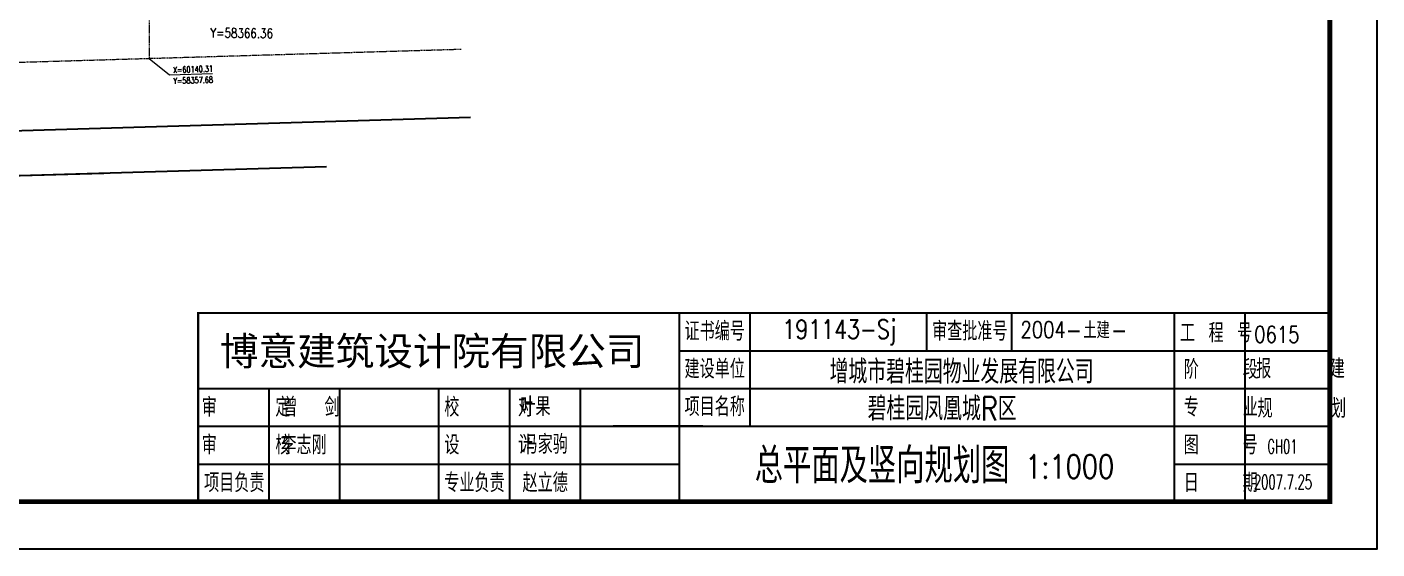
# Model space of a CAD drawing. Header units: inches. Extents: x 393 to 1582, y 246 to 1188.
# Drawn here: x 1295.8 to 1582.1, y 245.6 to 356.2 of the extents above; entities that cross this region are included whole.
import ezdxf

# ---------------------------------------------------------------- set-up
doc = ezdxf.new("R2010")
doc.units = ezdxf.units.IN
doc.header["$MEASUREMENT"] = 0
doc.linetypes.add('CENTERX2', pattern=[4, 2.5, -0.5, 0.5, -0.5])
for name, color, linetype in [('83', 8, 'Continuous'), ('FRAME', 7, 'Continuous'), ('hongzb', 5, 'Continuous'), ('TK', 7, 'Continuous'), ('图框', 7, 'Continuous')]:
    doc.layers.add(name, color=color, linetype=linetype)
for name, color, linetype, lineweight in [('ROAD', 1, 'Continuous', 25), ('ROAD-CENTER', 7, 'CENTERX2', 18), ('ROAD-ZB', 4, 'Continuous', 15)]:
    doc.layers.add(name, color=color, linetype=linetype, lineweight=lineweight)
doc.styles.add('-黑体', font='simhei.ttf', dxfattribs={"width": 0.8})
doc.styles.add('_HZTXT', font='txt.shx', dxfattribs={"width": 0.8, "bigfont": 'hztxt.shx'})
doc.styles.add('_SIMPLEX', font='SIMPLEX.shx', dxfattribs={"width": 0.8})
doc.styles.add('HZ', font='simplex.shx', dxfattribs={"width": 0.7, "bigfont": 'hztxt.shx'})

msp = doc.modelspace()

# ---------------------------------------------------------------- linework, layer by layer
at = {"color": 0}
msp.add_lwpolyline([(393.055, 245.578), (1582.055, 245.578), (1582.055, 1086.578), (393.055, 1086.578)], close=True, dxfattribs=at)
at = {"color": 0, "const_width": 1}
msp.add_lwpolyline([(418.055, 255.578), (1572.055, 255.578), (1572.055, 1076.578), (418.055, 1076.578)], close=True, dxfattribs=at)
at = {"layer": '83', "color": 0, "linetype": 'Continuous'}
msp.add_lwpolyline([(546.193, 311.952), (938.651, 323.679), (1090.049, 328.159), (1389.819, 337.029)], dxfattribs=at)
at = {"layer": 'ROAD', "color": 0}
for q in [(1359.297, 326.621), (1312.043, 325.223)]:
    msp.add_line((1090.33, 318.663), q, dxfattribs=at)
at = {"layer": 'ROAD-CENTER', "color": 5, "ltscale": 0.1}
for p, q in [((1321.69, 495.601), (1321.701, 349.519)), ((1089.62, 342.652), (1387.877, 351.477))]:
    msp.add_line(p, q, dxfattribs=at)
at = {"layer": 'ROAD-ZB', "color": 0, "ltscale": 0.3}
for points in [[(1321.701, 349.519), (1326.002, 346.008)], [(1326.002, 346.008), (1335.076, 346.308)]]:
    msp.add_lwpolyline(points, dxfattribs=at)
at = {"layer": 'TK', "color": 0}
for p, q in [((1332.055, 295.588), (1332.055, 255.578)), ((1332.055, 295.578), (1572.055, 295.578)), ((1434.036, 295.579), (1434.036, 271.578)), ((1434.055, 295.578), (1434.055, 255.578)), ((1449.036, 295.579), (1449.036, 271.579)), ((1486.536, 295.579), (1486.536, 287.579)), ((1504.536, 295.579), (1504.536, 287.579)), ((1539.055, 295.578), (1539.055, 255.578)), ((1554.055, 295.578), (1554.055, 255.578)), ((1516.531, 291.693), (1518.96, 291.693)), ((1526.145, 291.693), (1528.573, 291.693)), ((1434.055, 287.578), (1572.055, 287.578)), ((1332.055, 279.578), (1572.055, 279.578)), ((1347.055, 279.578), (1347.055, 255.578)), ((1362.055, 279.578), (1362.055, 255.578)), ((1383.055, 279.578), (1383.055, 255.578)), ((1398.055, 279.578), (1398.055, 255.578)), ((1413.055, 279.578), (1413.055, 255.578)), ((1332.055, 271.578), (1572.055, 271.578)), ((1437.063, 271.578), (1420.048, 271.578)), ((1439.063, 271.578), (1422.073, 271.578)), ((1449.036, 271.579), (1449.036, 271.578)), ((1332.055, 263.578), (1434.055, 263.578)), ((1539.055, 263.578), (1572.055, 263.578)), ((1572.055, 255.578), (1332.055, 255.578)), ((1332.055, 255.578), (1572.055, 255.578)), ((1332.055, 255.578), (1572.055, 255.578)), ((1332.055, 255.578), (1572.055, 255.578)), ((1332.055, 255.578), (1572.055, 255.578)), ((1572.055, 255.577), (1332.055, 255.577)), ((1392.063, 255.577), (1375.048, 255.577)), ((1394.063, 255.577), (1377.073, 255.577))]:
    msp.add_line(p, q, dxfattribs=at)
msp.add_lwpolyline([(1582.055, 245.578), (1582.055, 1086.578), (393.055, 1086.578), (393.055, 245.578)], close=True, dxfattribs=at)
at = {"layer": 'TK', "color": 0, "const_width": 1}
msp.add_lwpolyline([(418.055, 1076.578), (418.055, 255.578), (1572.055, 255.578), (1572.055, 1076.578)], close=True, dxfattribs=at)
at = {"layer": 'TK', "color": 0, "const_width": 0.45}
msp.add_lwpolyline([(1332.055, 255.578), (1332.055, 295.588), (1572.055, 295.588)], dxfattribs=at)

# ---------------------------------------------------------------- texts
at = {"layer": 'FRAME', "color": 0, "style": '_HZTXT', "width": 0.8}
for s, p in [('增城市碧桂园物业发展有限公司', (1465.962, 280.627)), ('碧桂园凤凰城R区', (1474.039, 272.806))]:
    msp.add_text(s, height=5, dxfattribs=at).set_placement(p)
at = {"layer": 'hongzb', "color": 0, "ltscale": 0.3, "style": 'HZ', "width": 0.8}
msp.add_text('Y=58366.36', height=2, rotation=359.46, dxfattribs=at).set_placement((1334.62, 353.925))
at = {"layer": 'ROAD-ZB', "color": 0, "ltscale": 0.3, "style": 'HZ', "width": 0.7}
for s, p in [('X=60140.31', (1326.739, 346.408)), ('Y=58357.68', (1326.816, 344.084))]:
    msp.add_text(s, height=1.3, rotation=1.89392, dxfattribs=at).set_placement(p)
at = {"layer": 'TK', "color": 0, "style": '_HZTXT', "width": 0.8}
for s, height, p in [('证书编号', 4, (1435.204, 289.708)), ('191143-Sj ', 4, (1455.954, 290.131)), ('审查批准号', 4, (1487.704, 289.708)), ('2004', 3.5, (1506.446, 290.288)), ('土建', 3.5, (1519.792, 290.182)), ('工 程 号', 4, (1540.284, 289.361)), ('建设单位', 4, (1435.204, 281.708)), ('阶   段', 4, (1541.064, 281.614)), ('审    定', 4, (1332.824, 273.614)), ('曾  剑', 4, (1349.964, 273.614)), ('校    对', 4, (1384.271, 273.614)), ('叶果', 4, (1400.388, 273.763)), ('项目名称', 4, (1435.204, 273.708)), ('专   业', 4, (1541.064, 273.614)), ('审    核', 4, (1332.824, 265.614)), ('李志刚', 4, (1349.719, 265.614)), ('设    计', 4, (1384.271, 265.614)), ('冯家驹', 4, (1400.852, 265.763)), ('图   号', 4, (1541.064, 265.614)), ('项目负责', 4, (1333.32, 257.614)), ('专业负责', 4, (1384.261, 257.614)), ('赵立德', 4, (1400.858, 257.614)), ('日   期', 4, (1541.064, 257.614))]:
    msp.add_text(s, height=height, dxfattribs=at).set_placement(p)
at = {"layer": 'TK', "color": 0, "style": '-黑体'}
msp.add_text('博意建筑设计院有限公司', height=6, dxfattribs=at).set_placement((1336.676, 284.489))
at = {"layer": '图框', "color": 0}
for s, height, style, width, p in [('0615', 3.5, '_HZTXT', 0.8, (1556.029, 289.271)), ('报    建', 4, '_HZTXT', 0.8, (1556.421, 281.754)), ('规    划', 4, '_HZTXT', 0.8, (1556.715, 273.371)), ('总平面及竖向规划图 ', 7.5, '_HZTXT', 0.8, (1450.091, 259.49)), ('GH01', 3, '_SIMPLEX', 0.6, (1558.797, 265.781)), ('1:1000', 5, '_HZTXT', 0.8, (1507.45, 260.524)), ('2007.7.25', 3, '_SIMPLEX', 0.6, (1555.949, 258.266))]:
    msp.add_text(s, height=height, dxfattribs=dict(at, style=style, width=width)).set_placement(p)

doc.saveas('drawing.dxf')
